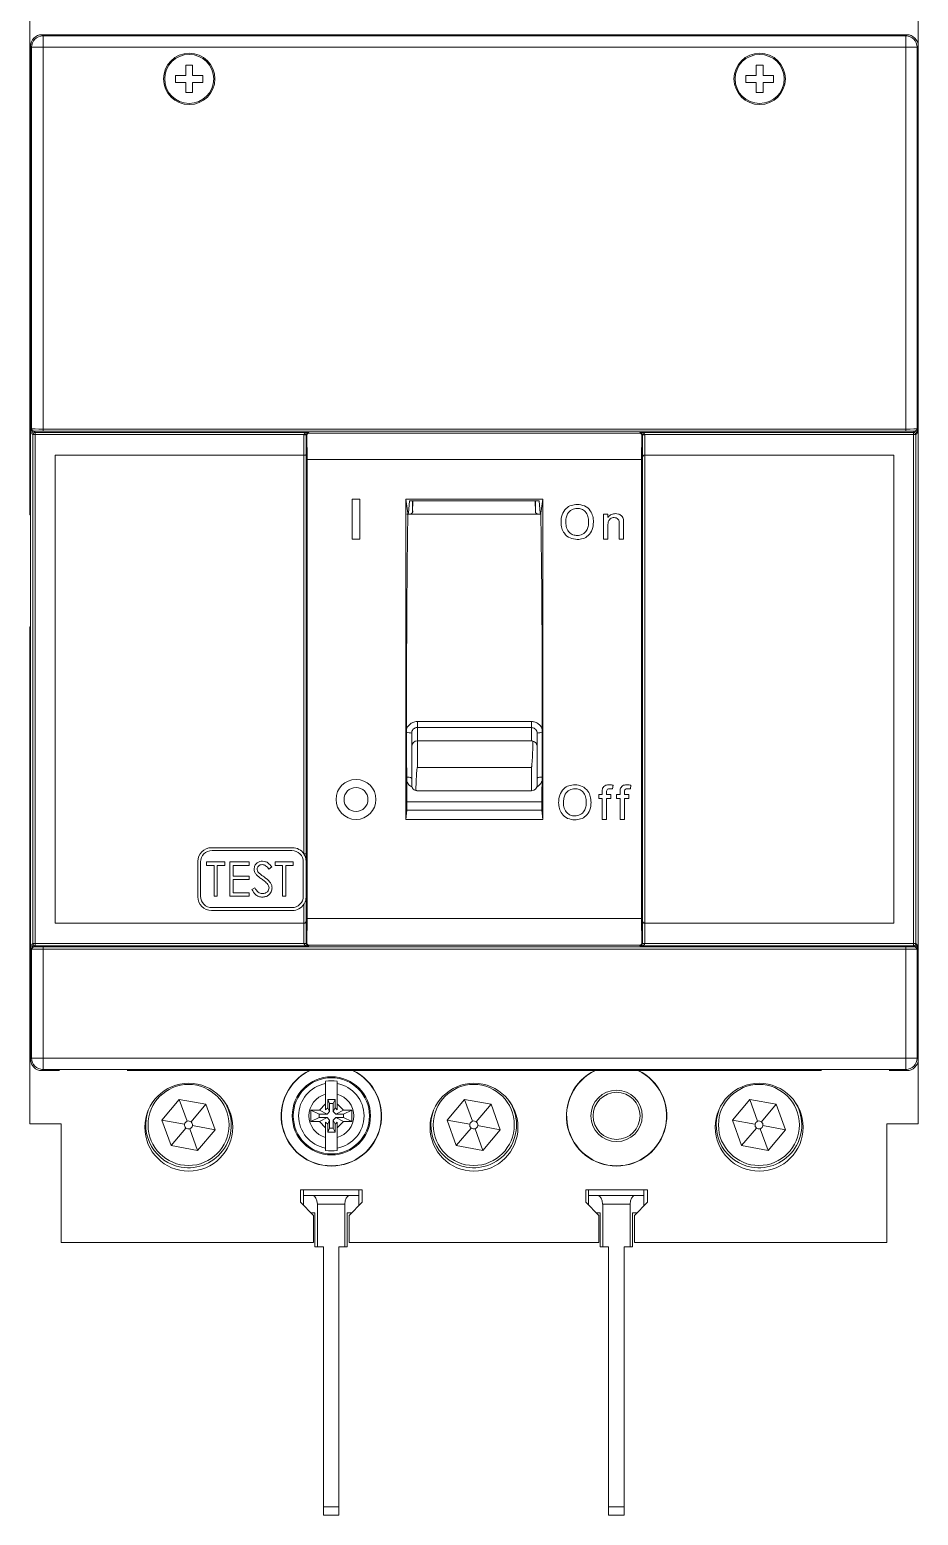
# Model space of a CAD drawing. Header units: millimetres. Extents: x 1004 to 59588, y 686 to 38112.
# Drawn here: x 44646.4 to 44724.3, y 37126.6 to 37256.7 of the extents above; entities that cross this region are included whole.
import ezdxf

# ---------------------------------------------------------------- set-up
doc = ezdxf.new("R2010")
doc.units = ezdxf.units.MM

msp = doc.modelspace()

# ---------------------------------------------------------------- linework, layer by layer
at = {"color": 7, "linetype": 'Continuous', "lineweight": 15}
for p, q in [((44646.42, 37262.24), (44646.42, 37215.45)), ((44724.3, 37215.45), (44724.3, 37262.24)), ((44647.49, 37256.26), (44647.59, 37256.16)), ((44723.3, 37256.26), (44647.49, 37256.26)), ((44647.59, 37255.16), (44647.59, 37256.16)), ((44647.59, 37256.16), (44723.21, 37256.16)), ((44723.21, 37256.16), (44723.3, 37256.26)), ((44723.21, 37255.16), (44723.21, 37256.16)), ((44646.49, 37166.51), (44646.49, 37255.26)), ((44646.59, 37255.16), (44646.49, 37255.26)), ((44646.59, 37221.75), (44646.59, 37255.16)), ((44647.59, 37255.16), (44646.59, 37255.16)), ((44647.59, 37255.16), (44647.59, 37221.72)), ((44723.21, 37255.16), (44647.59, 37255.16)), ((44723.21, 37221.72), (44723.21, 37255.16)), ((44723.21, 37255.16), (44724.21, 37255.16)), ((44724.3, 37255.26), (44724.21, 37255.16)), ((44724.21, 37255.16), (44724.21, 37221.75)), ((44724.3, 37166.51), (44724.3, 37255.26)), ((44660.7, 37253.59), (44660.1, 37253.59)), ((44660.1, 37253.59), (44660.1, 37252.69)), ((44660.7, 37252.69), (44660.7, 37253.59)), ((44710.7, 37253.59), (44710.1, 37253.59)), ((44710.1, 37253.59), (44710.1, 37252.69)), ((44710.7, 37252.69), (44710.7, 37253.59)), ((44660.1, 37252.69), (44659.2, 37252.69)), ((44659.2, 37252.69), (44659.2, 37252.09)), ((44661.6, 37252.69), (44660.7, 37252.69)), ((44661.6, 37252.09), (44661.6, 37252.69)), ((44710.1, 37252.69), (44709.2, 37252.69)), ((44709.2, 37252.69), (44709.2, 37252.09)), ((44711.6, 37252.69), (44710.7, 37252.69)), ((44711.6, 37252.09), (44711.6, 37252.69)), ((44659.2, 37252.09), (44660.1, 37252.09)), ((44660.1, 37252.09), (44660.1, 37251.19)), ((44660.1, 37251.19), (44660.7, 37251.19)), ((44660.7, 37251.19), (44660.7, 37252.09)), ((44660.7, 37252.09), (44661.6, 37252.09)), ((44709.2, 37252.09), (44710.1, 37252.09)), ((44710.1, 37252.09), (44710.1, 37251.19)), ((44710.1, 37251.19), (44710.7, 37251.19)), ((44710.7, 37251.19), (44710.7, 37252.09)), ((44710.7, 37252.09), (44711.6, 37252.09)), ((44646.7, 37221.23), (44646.61, 37221.32)), ((44646.7, 37176.64), (44646.7, 37221.23)), ((44646.9, 37221.23), (44646.7, 37221.23)), ((44646.81, 37221.52), (44646.9, 37221.43)), ((44646.9, 37221.43), (44670.85, 37221.43)), ((44646.9, 37221.23), (44646.9, 37221.43)), ((44646.9, 37221.23), (44646.9, 37176.64)), ((44670.46, 37221.23), (44646.9, 37221.23)), ((44647.59, 37221.72), (44647.59, 37221.52)), ((44647.59, 37221.72), (44723.21, 37221.72)), ((44723.21, 37221.52), (44647.59, 37221.52)), ((44670.46, 37221.23), (44670.66, 37221.23)), ((44670.46, 37221.22), (44670.66, 37221.22)), ((44670.46, 37219.44), (44670.46, 37221.22)), ((44670.66, 37221.22), (44670.66, 37219.45)), ((44670.71, 37221.17), (44670.66, 37221.22)), ((44670.74, 37219.04), (44670.71, 37221.17)), ((44670.85, 37221.43), (44670.91, 37221.37)), ((44670.91, 37221.37), (44699.88, 37221.37)), ((44699.88, 37221.37), (44699.94, 37221.43)), ((44699.94, 37221.43), (44723.89, 37221.43)), ((44700.08, 37221.17), (44700.05, 37219.04)), ((44700.13, 37221.22), (44700.08, 37221.17)), ((44700.13, 37221.23), (44700.33, 37221.23)), ((44700.13, 37219.25), (44700.13, 37221.22)), ((44700.13, 37221.22), (44700.33, 37221.22)), ((44723.89, 37221.23), (44700.33, 37221.23)), ((44700.33, 37221.22), (44700.33, 37219.44)), ((44723.21, 37221.72), (44723.21, 37221.52)), ((44723.89, 37221.43), (44723.98, 37221.52)), ((44723.89, 37221.43), (44723.89, 37221.23)), ((44723.89, 37176.64), (44723.89, 37221.23)), ((44724.09, 37221.23), (44723.89, 37221.23)), ((44724.18, 37221.32), (44724.09, 37221.23)), ((44724.09, 37221.23), (44724.09, 37176.64)), ((44648.65, 37219.44), (44648.64, 37219.44)), ((44670.46, 37219.44), (44648.64, 37219.44)), ((44648.64, 37219.44), (44648.64, 37178.43)), ((44670.45, 37219.44), (44648.65, 37219.44)), ((44648.65, 37219.44), (44648.65, 37178.44)), ((44670.45, 37184.49), (44670.45, 37219.44)), ((44670.65, 37219.44), (44670.66, 37219.45)), ((44670.65, 37219.44), (44670.65, 37184.49)), ((44700.05, 37219.04), (44670.74, 37219.04)), ((44670.74, 37219.04), (44670.74, 37178.84)), ((44700.05, 37178.84), (44700.05, 37219.04)), ((44700.14, 37219.24), (44700.13, 37219.25)), ((44700.14, 37178.63), (44700.14, 37219.24)), ((44700.34, 37219.44), (44700.35, 37219.44)), ((44722.15, 37219.44), (44700.34, 37219.44)), ((44700.34, 37219.44), (44700.34, 37178.44)), ((44722.15, 37219.44), (44700.35, 37219.44)), ((44722.15, 37178.43), (44722.15, 37219.44)), ((44722.15, 37219.44), (44722.15, 37219.44)), ((44722.15, 37178.44), (44722.15, 37219.44)), ((44646.43, 37215.45), (44646.42, 37215.45)), ((44646.49, 37215.45), (44646.42, 37215.45)), ((44646.49, 37215.45), (44646.43, 37215.45)), ((44646.43, 37215.45), (44646.43, 37214.2)), ((44674.67, 37215.58), (44674.67, 37212.08)), ((44675.37, 37215.58), (44674.67, 37215.58)), ((44675.37, 37212.08), (44675.37, 37215.58)), ((44679.4, 37215.58), (44691.4, 37215.58)), ((44679.4, 37215.58), (44679.4, 37187.52)), ((44679.56, 37214.34), (44679.4, 37215.58)), ((44679.72, 37215.44), (44679.62, 37214.34)), ((44679.72, 37215.44), (44691.07, 37215.44)), ((44680.01, 37215.44), (44679.98, 37214.43)), ((44690.72, 37215.44), (44690.74, 37214.43)), ((44691.17, 37214.34), (44691.07, 37215.44)), ((44691.23, 37214.34), (44691.4, 37215.58)), ((44691.4, 37215.58), (44691.4, 37187.52)), ((44646.43, 37214.2), (44646.49, 37214.23)), ((44679.62, 37214.34), (44679.56, 37214.34)), ((44691.23, 37214.25), (44679.56, 37214.25)), ((44691.17, 37214.34), (44691.23, 37214.34)), ((44696.71, 37212.08), (44696.71, 37214.27)), ((44696.71, 37214.27), (44697.09, 37214.27)), ((44697.09, 37214.27), (44697.09, 37213.97)), ((44697.09, 37213.25), (44697.09, 37212.08)), ((44698.09, 37212.08), (44698.09, 37213.39)), ((44698.48, 37213.42), (44698.48, 37212.08)), ((44674.67, 37212.08), (44675.37, 37212.08)), ((44697.09, 37212.08), (44696.71, 37212.08)), ((44698.48, 37212.08), (44698.09, 37212.08)), ((44646.49, 37204.37), (44646.43, 37204.4)), ((44646.43, 37204.4), (44646.43, 37203.15)), ((44646.43, 37203.15), (44646.42, 37203.14)), ((44646.42, 37203.14), (44646.42, 37160.86)), ((44646.42, 37203.14), (44646.49, 37203.14)), ((44646.43, 37203.15), (44646.49, 37203.15)), ((44679.9, 37193.91), (44679.9, 37195.07)), ((44680.4, 37196.1), (44690.4, 37196.1)), ((44680.4, 37196.1), (44680.4, 37195.57)), ((44690.4, 37195.57), (44680.4, 37195.57)), ((44680.4, 37195.57), (44680.4, 37194.41)), ((44690.4, 37195.57), (44690.4, 37196.1)), ((44690.4, 37194.41), (44690.4, 37195.57)), ((44690.9, 37195.07), (44690.9, 37193.89)), ((44679.9, 37190.53), (44679.9, 37193.91)), ((44680.4, 37194.41), (44680.4, 37192.07)), ((44680.4, 37194.41), (44690.4, 37194.41)), ((44690.9, 37193.89), (44690.9, 37190.53)), ((44680.4, 37192.07), (44690.4, 37192.07)), ((44724.3, 37160.86), (44724.3, 37191.14)), ((44680.36, 37190.04), (44680.26, 37190.04)), ((44680.36, 37190.03), (44690.4, 37190.03)), ((44696.59, 37189.71), (44696.59, 37189.93)), ((44696.98, 37189.9), (44696.98, 37189.71)), ((44697.55, 37190.52), (44697.5, 37190.19)), ((44698.16, 37189.71), (44698.16, 37189.93)), ((44698.55, 37189.9), (44698.55, 37189.71)), ((44699.12, 37190.52), (44699.07, 37190.19)), ((44679.47, 37189.05), (44691.32, 37189.05)), ((44696.29, 37189.71), (44696.59, 37189.71)), ((44696.29, 37189.36), (44696.29, 37189.71)), ((44696.59, 37189.36), (44696.29, 37189.36)), ((44696.59, 37187.52), (44696.59, 37189.36)), ((44696.98, 37189.71), (44697.36, 37189.71)), ((44697.36, 37189.36), (44696.98, 37189.36)), ((44696.98, 37189.36), (44696.98, 37187.52)), ((44697.36, 37189.71), (44697.36, 37189.36)), ((44697.86, 37189.36), (44697.86, 37189.71)), ((44697.86, 37189.71), (44698.16, 37189.71)), ((44698.16, 37189.36), (44697.86, 37189.36)), ((44698.16, 37187.52), (44698.16, 37189.36)), ((44698.55, 37189.71), (44698.93, 37189.71)), ((44698.55, 37189.36), (44698.55, 37187.52)), ((44698.93, 37189.36), (44698.55, 37189.36)), ((44698.93, 37189.71), (44698.93, 37189.36)), ((44679.4, 37187.52), (44679.48, 37188.34)), ((44679.4, 37187.52), (44691.4, 37187.52)), ((44679.48, 37188.34), (44691.32, 37188.34)), ((44691.4, 37187.52), (44691.32, 37188.34)), ((44696.98, 37187.52), (44696.59, 37187.52)), ((44698.55, 37187.52), (44698.16, 37187.52)), ((44669.45, 37185.04), (44662.35, 37185.04)), ((44669.4, 37184.79), (44662.4, 37184.79)), ((44661.15, 37183.84), (44661.15, 37180.74)), ((44661.4, 37180.79), (44661.4, 37183.79)), ((44661.93, 37183.79), (44663.51, 37183.79)), ((44661.93, 37183.48), (44661.93, 37183.79)), ((44662.59, 37183.48), (44661.93, 37183.48)), ((44662.59, 37180.79), (44662.59, 37183.48)), ((44662.86, 37183.48), (44662.86, 37180.79)), ((44663.51, 37183.48), (44662.86, 37183.48)), ((44663.51, 37183.79), (44663.51, 37183.48)), ((44663.97, 37183.79), (44665.67, 37183.79)), ((44663.97, 37180.79), (44663.97, 37183.79)), ((44664.24, 37183.48), (44664.24, 37182.56)), ((44665.67, 37183.48), (44664.24, 37183.48)), ((44665.67, 37183.79), (44665.67, 37183.48)), ((44667.63, 37183.36), (44667.38, 37183.17)), ((44667.93, 37183.79), (44669.51, 37183.79)), ((44667.93, 37183.48), (44667.93, 37183.79)), ((44668.59, 37183.48), (44667.93, 37183.48)), ((44668.59, 37180.79), (44668.59, 37183.48)), ((44668.86, 37183.48), (44668.86, 37180.79)), ((44669.51, 37183.48), (44668.86, 37183.48)), ((44669.51, 37183.79), (44669.51, 37183.48)), ((44670.4, 37180.79), (44670.4, 37183.79)), ((44670.65, 37184.49), (44670.45, 37184.49)), ((44670.64, 37180.74), (44670.64, 37183.84)), ((44670.65, 37184.49), (44670.65, 37178.63)), ((44664.24, 37182.56), (44665.67, 37182.56)), ((44664.24, 37182.25), (44664.24, 37181.09)), ((44665.67, 37182.25), (44664.24, 37182.25)), ((44665.67, 37182.56), (44665.67, 37182.25)), ((44662.86, 37180.79), (44662.59, 37180.79)), ((44665.67, 37180.79), (44663.97, 37180.79)), ((44664.24, 37181.09), (44665.67, 37181.09)), ((44665.67, 37181.09), (44665.67, 37180.79)), ((44665.9, 37181.37), (44666.15, 37181.52)), ((44668.86, 37180.79), (44668.59, 37180.79)), ((44662.35, 37179.54), (44669.45, 37179.54)), ((44662.4, 37179.79), (44669.4, 37179.79)), ((44670.45, 37178.44), (44670.45, 37180.08)), ((44648.65, 37178.44), (44648.64, 37178.43)), ((44648.64, 37178.43), (44670.45, 37178.43)), ((44648.65, 37178.44), (44670.45, 37178.44)), ((44670.45, 37178.43), (44670.45, 37178.44)), ((44670.46, 37176.65), (44670.46, 37178.43)), ((44670.65, 37178.63), (44670.66, 37178.62)), ((44670.66, 37178.62), (44670.66, 37176.65)), ((44670.71, 37176.7), (44670.74, 37178.84)), ((44670.74, 37178.84), (44700.05, 37178.84)), ((44700.05, 37178.84), (44700.08, 37176.7)), ((44700.13, 37178.62), (44700.14, 37178.63)), ((44700.13, 37176.65), (44700.13, 37178.62)), ((44700.33, 37178.43), (44700.33, 37176.65)), ((44700.35, 37178.44), (44700.34, 37178.43)), ((44700.34, 37178.43), (44722.15, 37178.43)), ((44700.35, 37178.44), (44722.15, 37178.44)), ((44722.15, 37178.44), (44722.15, 37178.43)), ((44646.59, 37166.61), (44646.59, 37176.13)), ((44646.61, 37176.55), (44646.7, 37176.64)), ((44646.9, 37176.64), (44646.7, 37176.64)), ((44646.9, 37176.44), (44646.81, 37176.35)), ((44646.9, 37176.64), (44670.46, 37176.64)), ((44646.9, 37176.44), (44646.9, 37176.64)), ((44670.85, 37176.44), (44646.9, 37176.44)), ((44647.59, 37176.36), (44723.21, 37176.36)), ((44647.59, 37176.36), (44647.59, 37176.16)), ((44723.21, 37176.16), (44647.59, 37176.16)), ((44647.59, 37176.16), (44647.59, 37166.61)), ((44670.66, 37176.65), (44670.46, 37176.65)), ((44670.66, 37176.64), (44670.46, 37176.64)), ((44670.66, 37176.65), (44670.71, 37176.7)), ((44670.91, 37176.5), (44670.85, 37176.44)), ((44699.88, 37176.5), (44670.91, 37176.5)), ((44699.94, 37176.44), (44699.88, 37176.5)), ((44723.89, 37176.44), (44699.94, 37176.44)), ((44700.08, 37176.7), (44700.13, 37176.65)), ((44700.13, 37176.65), (44700.33, 37176.65)), ((44700.13, 37176.64), (44700.33, 37176.64)), ((44700.33, 37176.64), (44723.89, 37176.64)), ((44723.21, 37176.36), (44723.21, 37176.16)), ((44723.21, 37166.61), (44723.21, 37176.16)), ((44723.89, 37176.64), (44723.89, 37176.44)), ((44724.09, 37176.64), (44723.89, 37176.64)), ((44723.98, 37176.35), (44723.89, 37176.44)), ((44724.09, 37176.64), (44724.18, 37176.55)), ((44724.21, 37176.13), (44724.21, 37166.61)), ((44646.49, 37166.51), (44646.59, 37166.61)), ((44647.59, 37166.61), (44646.59, 37166.61)), ((44647.59, 37166.61), (44647.59, 37165.61)), ((44647.59, 37166.61), (44723.21, 37166.61)), ((44723.21, 37166.61), (44723.21, 37165.61)), ((44723.21, 37166.61), (44724.21, 37166.61)), ((44724.21, 37166.61), (44724.3, 37166.51)), ((44647.59, 37165.61), (44647.49, 37165.51)), ((44649.03, 37165.51), (44647.49, 37165.51)), ((44723.21, 37165.61), (44647.59, 37165.61)), ((44715.83, 37165.51), (44654.96, 37165.51)), ((44723.3, 37165.51), (44721.76, 37165.51)), ((44723.3, 37165.51), (44723.21, 37165.61)), ((44659.53, 37162.97), (44658.01, 37161.16)), ((44661.86, 37162.56), (44659.53, 37162.97)), ((44659.53, 37162.97), (44660.22, 37161.08)), ((44661.86, 37162.56), (44660.56, 37161.02)), ((44662.67, 37160.33), (44661.86, 37162.56)), ((44672.36, 37162.6), (44671.81, 37162.05)), ((44672.36, 37163.45), (44672.36, 37162.6)), ((44672.36, 37162.09), (44672.36, 37162.6)), ((44672.54, 37162.98), (44673.19, 37162.98)), ((44672.54, 37162.26), (44672.54, 37162.98)), ((44672.71, 37162.62), (44672.54, 37162.98)), ((44672.71, 37162.62), (44672.71, 37161.93)), ((44673.01, 37162.62), (44672.71, 37162.62)), ((44673.01, 37162.62), (44673.19, 37162.98)), ((44673.01, 37161.93), (44673.01, 37162.62)), ((44673.19, 37162.98), (44673.19, 37162.26)), ((44673.36, 37162.6), (44673.36, 37163.45)), ((44673.92, 37162.05), (44673.36, 37162.6)), ((44673.36, 37162.6), (44673.36, 37162.09)), ((44684.53, 37162.97), (44683.01, 37161.16)), ((44686.86, 37162.56), (44684.53, 37162.97)), ((44684.53, 37162.97), (44685.22, 37161.08)), ((44686.86, 37162.56), (44685.56, 37161.02)), ((44687.67, 37160.33), (44686.86, 37162.56)), ((44709.53, 37162.97), (44708.01, 37161.16)), ((44711.86, 37162.56), (44709.53, 37162.97)), ((44709.53, 37162.97), (44710.22, 37161.08)), ((44711.86, 37162.56), (44710.56, 37161.02)), ((44712.67, 37160.33), (44711.86, 37162.56)), ((44658.01, 37161.16), (44658.81, 37158.94)), ((44659.99, 37160.81), (44658.01, 37161.16)), ((44671.79, 37161.69), (44671.06, 37162.05)), ((44671.06, 37162.05), (44671.06, 37161.05)), ((44671.81, 37162.05), (44671.06, 37162.05)), ((44671.79, 37161.4), (44671.06, 37161.05)), ((44671.79, 37161.69), (44671.79, 37161.4)), ((44672.48, 37161.69), (44671.79, 37161.69)), ((44671.79, 37161.4), (44672.48, 37161.4)), ((44672.48, 37161.69), (44671.81, 37162.05)), ((44672.48, 37161.4), (44671.81, 37161.05)), ((44672.36, 37162.09), (44672.54, 37162.26)), ((44672.48, 37161.69), (44672.71, 37161.93)), ((44672.71, 37161.17), (44672.48, 37161.4)), ((44672.71, 37161.93), (44672.54, 37162.26)), ((44672.71, 37161.17), (44672.54, 37160.83)), ((44672.71, 37161.17), (44672.71, 37160.48)), ((44673.01, 37161.93), (44673.19, 37162.26)), ((44673.01, 37161.93), (44673.24, 37161.69)), ((44673.24, 37161.4), (44673.01, 37161.17)), ((44673.01, 37161.17), (44673.19, 37160.83)), ((44673.01, 37160.48), (44673.01, 37161.17)), ((44673.19, 37162.26), (44673.36, 37162.09)), ((44673.24, 37161.69), (44673.92, 37162.05)), ((44673.93, 37161.69), (44673.24, 37161.69)), ((44673.24, 37161.4), (44673.92, 37161.05)), ((44673.24, 37161.4), (44673.93, 37161.4)), ((44674.66, 37162.05), (44673.92, 37162.05)), ((44673.93, 37161.69), (44674.66, 37162.05)), ((44673.93, 37161.4), (44673.93, 37161.69)), ((44673.93, 37161.4), (44674.66, 37161.05)), ((44674.66, 37161.05), (44674.66, 37162.05)), ((44683.01, 37161.16), (44683.81, 37158.94)), ((44684.99, 37160.81), (44683.01, 37161.16)), ((44708.01, 37161.16), (44708.81, 37158.94)), ((44709.99, 37160.81), (44708.01, 37161.16)), ((44646.42, 37160.86), (44649.17, 37160.86)), ((44649.17, 37160.86), (44649.17, 37150.46)), ((44658.81, 37158.94), (44660.11, 37160.48)), ((44661.14, 37158.52), (44660.45, 37160.42)), ((44662.67, 37160.33), (44660.68, 37160.69)), ((44661.14, 37158.52), (44662.67, 37160.33)), ((44671.06, 37161.05), (44671.81, 37161.05)), ((44671.81, 37161.05), (44672.36, 37160.49)), ((44672.54, 37160.83), (44672.36, 37161.01)), ((44672.36, 37160.49), (44672.36, 37161.01)), ((44672.36, 37160.49), (44672.36, 37159.65)), ((44672.54, 37160.11), (44672.54, 37160.83)), ((44672.71, 37160.48), (44672.54, 37160.11)), ((44673.19, 37160.11), (44672.54, 37160.11)), ((44672.71, 37160.48), (44673.01, 37160.48)), ((44673.01, 37160.48), (44673.19, 37160.11)), ((44673.36, 37161.01), (44673.19, 37160.83)), ((44673.19, 37160.83), (44673.19, 37160.11)), ((44673.36, 37160.49), (44673.92, 37161.05)), ((44673.36, 37161.01), (44673.36, 37160.49)), ((44673.36, 37159.65), (44673.36, 37160.49)), ((44673.92, 37161.05), (44674.66, 37161.05)), ((44683.81, 37158.94), (44685.11, 37160.48)), ((44686.14, 37158.52), (44685.45, 37160.42)), ((44687.67, 37160.33), (44685.68, 37160.69)), ((44686.14, 37158.52), (44687.67, 37160.33)), ((44708.81, 37158.94), (44710.11, 37160.48)), ((44711.14, 37158.52), (44710.45, 37160.42)), ((44712.67, 37160.33), (44710.68, 37160.69)), ((44711.14, 37158.52), (44712.67, 37160.33)), ((44721.55, 37160.86), (44724.3, 37160.86)), ((44721.55, 37150.46), (44721.55, 37160.86)), ((44658.81, 37158.94), (44661.14, 37158.52)), ((44683.81, 37158.94), (44686.14, 37158.52)), ((44708.81, 37158.94), (44711.14, 37158.52)), ((44670.15, 37155.06), (44675.57, 37155.06)), ((44670.15, 37153.98), (44670.15, 37155.06)), ((44670.41, 37154.56), (44670.41, 37155.06)), ((44675.26, 37155.06), (44675.26, 37154.56)), ((44675.57, 37155.06), (44675.57, 37153.98)), ((44695.15, 37155.06), (44700.57, 37155.06)), ((44695.15, 37153.98), (44695.15, 37155.06)), ((44695.41, 37154.56), (44695.41, 37155.06)), ((44700.26, 37155.06), (44700.26, 37154.56)), ((44700.57, 37155.06), (44700.57, 37153.98)), ((44671.3, 37152.83), (44670.15, 37153.98)), ((44670.41, 37153.72), (44670.41, 37154.56)), ((44670.41, 37154.56), (44671.2, 37154.56)), ((44671.2, 37154.56), (44674.47, 37154.56)), ((44671.64, 37150.06), (44671.64, 37153.81)), ((44674.04, 37153.81), (44671.64, 37153.81)), ((44674.04, 37150.06), (44674.04, 37153.81)), ((44675.57, 37153.98), (44674.42, 37152.83)), ((44674.47, 37154.56), (44675.26, 37154.56)), ((44675.26, 37153.67), (44675.26, 37154.56)), ((44696.3, 37152.83), (44695.15, 37153.98)), ((44695.41, 37153.72), (44695.41, 37154.56)), ((44695.41, 37154.56), (44696.2, 37154.56)), ((44696.2, 37154.56), (44699.47, 37154.56)), ((44696.64, 37150.06), (44696.64, 37153.81)), ((44699.04, 37153.81), (44696.64, 37153.81)), ((44699.04, 37150.06), (44699.04, 37153.81)), ((44700.57, 37153.98), (44699.42, 37152.83)), ((44699.47, 37154.56), (44700.26, 37154.56)), ((44700.26, 37153.67), (44700.26, 37154.56)), ((44671.08, 37153.06), (44671.41, 37153.06)), ((44671.3, 37150.46), (44671.3, 37152.83)), ((44671.41, 37153.06), (44671.41, 37150.06)), ((44674.26, 37153.06), (44674.65, 37153.06)), ((44674.26, 37150.06), (44674.26, 37153.06)), ((44674.42, 37152.83), (44674.42, 37150.46)), ((44696.08, 37153.06), (44696.41, 37153.06)), ((44696.3, 37150.46), (44696.3, 37152.83)), ((44696.41, 37153.06), (44696.41, 37150.06)), ((44699.26, 37153.06), (44699.65, 37153.06)), ((44699.26, 37150.06), (44699.26, 37153.06)), ((44699.42, 37152.83), (44699.42, 37150.46)), ((44649.17, 37150.46), (44671.3, 37150.46)), ((44671.41, 37150.06), (44671.64, 37150.06)), ((44672.16, 37150.06), (44671.64, 37150.06)), ((44672.16, 37127.31), (44672.16, 37150.06)), ((44674.04, 37150.06), (44673.51, 37150.06)), ((44673.51, 37150.06), (44673.51, 37127.31)), ((44674.04, 37150.06), (44674.26, 37150.06)), ((44674.42, 37150.46), (44696.3, 37150.46)), ((44696.41, 37150.06), (44696.64, 37150.06)), ((44697.16, 37150.06), (44696.64, 37150.06)), ((44697.16, 37127.31), (44697.16, 37150.06)), ((44699.04, 37150.06), (44698.51, 37150.06)), ((44698.51, 37150.06), (44698.51, 37127.31)), ((44699.04, 37150.06), (44699.26, 37150.06)), ((44699.42, 37150.46), (44721.55, 37150.46)), ((44672.16, 37127.31), (44673.51, 37127.31)), ((44672.16, 37126.56), (44672.16, 37127.31)), ((44673.51, 37127.31), (44673.51, 37126.56)), ((44697.16, 37127.31), (44698.51, 37127.31)), ((44697.16, 37126.56), (44697.16, 37127.31)), ((44698.51, 37127.31), (44698.51, 37126.56)), ((44673.51, 37126.56), (44672.16, 37126.56)), ((44698.51, 37126.56), (44697.16, 37126.56))]:
    msp.add_line(p, q, dxfattribs=at)
at = {"color": 8, "linetype": 'Continuous', "lineweight": 15}
msp.add_line((44690.4, 37190.03), (44690.4, 37192.07), dxfattribs=at)
at = {"color": 7, "linetype": 'Continuous', "lineweight": 15}
for centre, radius in [((44660.4, 37252.39), 2.25), ((44660.4, 37252.39), 2.15), ((44710.4, 37252.39), 2.25), ((44710.4, 37252.39), 2.15), ((44675.02, 37189.27), 1.75), ((44675.02, 37189.27), 1.05), ((44660.36, 37160.55), 3.85), ((44660.34, 37160.75), 3.55), ((44672.86, 37161.55), 3.43), ((44672.86, 37161.55), 3.34), ((44685.36, 37160.55), 3.85), ((44685.34, 37160.75), 3.55), ((44697.86, 37161.55), 2.25), ((44710.36, 37160.55), 3.85), ((44710.34, 37160.75), 3.55), ((44697.86, 37161.55), 2.06)]:
    msp.add_circle(centre, radius, dxfattribs=at)
for centre, radius, start, end in [((44647.59, 37255.16), 1, 90.046, 179.954), ((44723.21, 37255.16), 1, 0.046, 89.954), ((44646.81, 37221.32), 0.2, 90.046, 179.954), ((44646.9, 37221.23), 0.2, 90.046, 179.954), ((44723.89, 37221.23), 0.2, 0.046, 89.954), ((44723.98, 37221.32), 0.2, 0.046, 89.954), ((44680.4, 37193.91), 0.499, 89.9317, 179.9315), ((44690.4, 37190.53), 0.5, 270, 0), ((44662.35, 37183.84), 1.2, 90, 180), ((44662.4, 37183.79), 1, 90, 180), ((44669.4, 37183.79), 1, 0, 90), ((44669.45, 37183.84), 1.2, 33.1082, 90), ((44662.35, 37180.74), 1.2, 180, 270), ((44662.4, 37180.79), 1, 180, 270), ((44669.4, 37180.79), 1, 270, 0), ((44669.45, 37180.74), 1.2, 270, 326.8918), ((44646.81, 37176.55), 0.2, 180.046, 269.954), ((44646.9, 37176.64), 0.2, 180.046, 269.954), ((44723.89, 37176.64), 0.2, 270.046, 359.954), ((44723.98, 37176.55), 0.2, 270.046, 359.954), ((44647.59, 37166.61), 1, 180.046, 269.954), ((44723.21, 37166.61), 1, 270.046, 359.954), ((44672.86, 37161.55), 4.4, 115.6694, 270), ((44672.86, 37161.55), 4.38, 115.1614, 270), ((44672.86, 37161.55), 4.4, 270, 64.3306), ((44672.86, 37161.55), 4.38, 270, 64.8386), ((44697.86, 37161.55), 4.4, 115.6694, 64.3306), ((44697.86, 37161.55), 4.38, 115.1614, 64.8386), ((44672.86, 37161.55), 2.87, 100.0319, 259.9681), ((44672.86, 37161.55), 3.07, 80.6186, 99.3814), ((44672.86, 37161.55), 2.87, 280.0319, 79.9681), ((44660.34, 37160.75), 3.75, 259.8886, 34.5857), ((44672.86, 37161.55), 1.96, 104.7488, 255.2512), ((44672.86, 37161.55), 1.96, 284.7488, 75.2512), ((44685.34, 37160.75), 3.75, 259.8886, 34.5857), ((44710.34, 37160.75), 3.75, 259.8886, 34.5857), ((44660.34, 37160.75), 3.75, 160.3424, 259.8886), ((44685.34, 37160.75), 3.75, 160.3424, 259.8886), ((44710.34, 37160.75), 3.75, 160.3424, 259.8886), ((44660.34, 37160.75), 0.35, 109.8886, 169.8886), ((44660.34, 37160.75), 0.35, 169.8886, 229.8886), ((44660.34, 37160.75), 0.35, 229.8886, 289.8886), ((44660.34, 37160.75), 0.35, 49.8886, 109.8886), ((44660.34, 37160.75), 0.35, 289.8886, 349.8886), ((44660.34, 37160.75), 0.35, 349.8886, 49.8886), ((44685.34, 37160.75), 0.35, 109.8886, 169.8886), ((44685.34, 37160.75), 0.35, 169.8886, 229.8886), ((44685.34, 37160.75), 0.35, 229.8886, 289.8886), ((44685.34, 37160.75), 0.35, 49.8886, 109.8886), ((44685.34, 37160.75), 0.35, 289.8886, 349.8886), ((44685.34, 37160.75), 0.35, 349.8886, 49.8886), ((44710.34, 37160.75), 0.35, 109.8886, 169.8886), ((44710.34, 37160.75), 0.35, 169.8886, 229.8886), ((44710.34, 37160.75), 0.35, 229.8886, 289.8886), ((44710.34, 37160.75), 0.35, 49.8886, 109.8886), ((44710.34, 37160.75), 0.35, 289.8886, 349.8886), ((44710.34, 37160.75), 0.35, 349.8886, 49.8886), ((44672.86, 37161.55), 3.07, 260.6186, 279.3814)]:
    msp.add_arc(centre, radius, start, end, dxfattribs=at)
at = {"color": 8, "linetype": 'Continuous', "lineweight": 15}
for centre, radius, start, end in [((44679.54, 37193.7), 1.42, 75.515, 93.8255), ((44691.25, 37193.7), 1.42, 86.1745, 104.485), ((44679.54, 37190.59), 0.643, 56.5579, 97.3683), ((44691.25, 37190.59), 0.643, 82.6317, 123.4421)]:
    msp.add_arc(centre, radius, start, end, dxfattribs=at)
at = {"color": 7, "linetype": 'Continuous', "lineweight": 15}
for centre, major_axis, ratio, start_param, end_param in [((44647.49, 37255.26), (0.708, -0.708), 0.999315, 2.356537, 3.926648), ((44723.3, 37255.26), (-0.708, -0.708), 0.999315, 2.356537, 3.926648), ((44647.59, 37221.75), (1, 0), 0.031423, 3.167773, 4.712389), ((44647.59, 37221.55), (1.2, 0), 0.026186, 4.008535, 4.712389), ((44670.85, 37221.23), (0.39, 0.007), 0.512958, 1.561443, 3.106059), ((44670.86, 37221.22), (0.283, -0.283), 0.999315, 3.901153, 3.926648), ((44670.85, 37221.23), (0.076, 0.188), 0.928188, 0.409293, 1.95391), ((44670.86, 37221.22), (0.142, -0.142), 0.997948, 3.901153, 3.926648), ((44670.91, 37221.17), (-0.081, 0.187), 0.979523, 5.882604, 7.452716), ((44699.88, 37221.17), (0.081, 0.187), 0.979523, 5.113655, 6.683766), ((44699.94, 37221.23), (-0.076, 0.188), 0.928188, 4.329276, 5.873892), ((44699.94, 37221.23), (0.39, -0.007), 0.512958, 0.035533, 1.58015), ((44699.93, 37221.22), (0.142, 0.142), 0.997948, 5.49813, 5.523624), ((44699.93, 37221.22), (0.283, 0.283), 0.999315, 5.49813, 5.523624), ((44723.21, 37221.75), (1, 0), 0.031423, 4.712389, 6.257005), ((44723.21, 37221.55), (1.2, 0), 0.026186, 4.712389, 5.416243), ((44670.45, 37219.44), (0.2, 0), 0.026186, 4.712389, 6.257005), ((44670.46, 37219.45), (0.2, 0), 0.026186, 4.712389, 6.257005), ((44700.33, 37219.25), (0.186, 0.077), 0.963653, 1.191016, 2.735632), ((44700.34, 37219.24), (0.186, 0.077), 0.963653, 1.191016, 2.735632), ((44700.34, 37219.24), (0.142, -0.142), 0.999315, 2.356537, 2.382032), ((44700.35, 37219.24), (0.142, -0.142), 0.999315, 2.356537, 2.382032), ((44680.36, 37197.24), (0, 34.8), 0.026186, 1.057124, 1.829417), ((44690.43, 37197.24), (0, 34.8), 0.026186, 4.453769, 5.226062), ((44670.45, 37178.63), (0.186, 0.077), 0.963653, 4.332609, 5.877225), ((44670.45, 37178.64), (-0.142, 0.142), 0.999315, 2.356537, 2.382032), ((44670.45, 37178.63), (-0.142, 0.142), 0.999315, 2.356537, 2.382032), ((44670.46, 37178.62), (0.186, 0.077), 0.963653, 4.332609, 5.877225), ((44700.33, 37178.62), (0.186, -0.077), 0.963653, 3.547553, 5.092169), ((44700.34, 37178.63), (0.186, -0.077), 0.963653, 3.547553, 5.092169), ((44700.34, 37178.63), (0.142, 0.142), 0.999315, 3.901153, 3.926648), ((44700.35, 37178.64), (0.142, 0.142), 0.999315, 3.901153, 3.926648), ((44647.59, 37176.13), (1, 0), 0.031423, 1.570796, 3.115413), ((44647.59, 37176.33), (1.2, 0), 0.026186, 1.570796, 2.274651), ((44670.86, 37176.65), (-0.283, -0.283), 0.999315, 5.49813, 5.523624), ((44670.85, 37176.64), (0.39, -0.007), 0.512958, 3.177126, 4.721742), ((44670.86, 37176.65), (0.142, 0.142), 0.997948, 2.356537, 2.382032), ((44670.85, 37176.64), (-0.076, 0.188), 0.928188, 1.187683, 2.732299), ((44670.91, 37176.7), (0.081, 0.187), 0.979523, 1.972062, 3.542174), ((44699.88, 37176.7), (-0.081, 0.187), 0.979523, 2.741012, 4.311123), ((44699.94, 37176.64), (0.076, 0.188), 0.928188, 3.550886, 5.095502), ((44699.94, 37176.64), (0.39, 0.007), 0.512958, 4.703036, 6.247652), ((44699.93, 37176.65), (0.142, -0.142), 0.997948, 0.759561, 0.785056), ((44699.93, 37176.65), (-0.283, 0.283), 0.999315, 3.901153, 3.926648), ((44723.21, 37176.33), (1.2, 0), 0.026186, 0.866942, 1.570796), ((44723.21, 37176.13), (1, 0), 0.031423, 0.02618, 1.570796), ((44647.49, 37166.51), (-0.708, -0.708), 0.999315, 5.49813, 7.068241), ((44723.3, 37166.51), (0.708, -0.708), 0.999315, 5.49813, 7.068241), ((44671.2, 37153.81), (0, 0.75), 0.57735, 4.712389, 6.283185), ((44674.47, 37153.81), (0, 0.75), 0.57735, 0, 1.570796), ((44696.2, 37153.81), (0, 0.75), 0.57735, 4.712389, 6.283185), ((44699.47, 37153.81), (0, 0.75), 0.57735, 0, 1.570796)]:
    msp.add_ellipse(centre, major_axis=major_axis, ratio=ratio, start_param=start_param, end_param=end_param, dxfattribs=at)
at = {"color": 8, "linetype": 'Continuous', "lineweight": 15}
for centre, start_param, end_param in [((44679.72, 37197.85), 5.209218, 5.242472), ((44691.01, 37197.85), 1.040713, 1.073968)]:
    msp.add_ellipse(centre, major_axis=(0, 34.8), ratio=0.008727, start_param=start_param, end_param=end_param, dxfattribs=at)
at = {"color": 7, "linetype": 'Continuous', "lineweight": 15}
for points, knots in [([(44646.61, 37221.32), (44646.61, 37221.34), (44646.6, 37221.38), (44646.59, 37221.59), (44646.59, 37221.73), (44646.59, 37221.75), (44646.59, 37221.75)], [0, 0, 0, 0, 0.283359, 0.902447, 0.994297, 1, 1, 1, 1]), ([(44646.81, 37221.52), (44646.78, 37221.53), (44646.68, 37221.56), (44646.6, 37221.66), (44646.59, 37221.73), (44646.59, 37221.74), (44646.59, 37221.75), (44646.59, 37221.75)], [0, 0, 0, 0, 0.247026, 0.891275, 0.975844, 0.99322, 1, 1, 1, 1]), ([(44724.21, 37221.75), (44724.21, 37221.75), (44724.21, 37221.74), (44724.21, 37221.73), (44724.19, 37221.66), (44724.11, 37221.56), (44724.01, 37221.53), (44723.98, 37221.52)], [0, 0, 0, 0, 0.00678, 0.024156, 0.108725, 0.752974, 1, 1, 1, 1]), ([(44724.21, 37221.75), (44724.21, 37221.75), (44724.21, 37221.73), (44724.2, 37221.59), (44724.19, 37221.38), (44724.19, 37221.34), (44724.18, 37221.32)], [0, 0, 0, 0, 0.005703, 0.097553, 0.716641, 1, 1, 1, 1]), ([(44692.99, 37213.54), (44693, 37213.76), (44693.03, 37214.21), (44693.38, 37214.76), (44693.88, 37215.07), (44694.23, 37215.1), (44694.41, 37215.12)], [0, 0, 0, 0, 0.28058, 0.559608, 0.779578, 1, 1, 1, 1]), ([(44694.41, 37214.77), (44694.24, 37214.75), (44693.91, 37214.7), (44693.55, 37214.35), (44693.42, 37213.93), (44693.41, 37213.67), (44693.41, 37213.53)], [0, 0, 0, 0, 0.279203, 0.557791, 0.778553, 1, 1, 1, 1]), ([(44694.41, 37215.12), (44694.63, 37215.09), (44695.07, 37215.04), (44695.56, 37214.62), (44695.8, 37214.09), (44695.82, 37213.75), (44695.83, 37213.57)], [0, 0, 0, 0, 0.2795739, 0.5585725, 0.7790868, 1, 1, 1, 1]), ([(44695.41, 37213.58), (44695.4, 37213.74), (44695.38, 37214.07), (44695.15, 37214.48), (44694.8, 37214.73), (44694.54, 37214.76), (44694.41, 37214.77)], [0, 0, 0, 0, 0.280796, 0.560074, 0.779977, 1, 1, 1, 1]), ([(44679.98, 37214.43), (44679.98, 37214.41), (44679.97, 37214.37), (44679.88, 37214.31), (44679.75, 37214.27), (44679.61, 37214.25), (44679.52, 37214.25), (44679.48, 37214.25)], [0, 0, 0, 0, 0.2175204, 0.4350599, 0.6520215, 0.8676665, 1, 1, 1, 1]), ([(44691.24, 37214.25), (44691.19, 37214.25), (44691.07, 37214.25), (44690.92, 37214.29), (44690.81, 37214.33), (44690.75, 37214.39), (44690.74, 37214.42), (44690.74, 37214.43)], [0, 0, 0, 0, 0.2140441, 0.4280635, 0.6427745, 0.8588407, 1, 1, 1, 1]), ([(44694.41, 37212.04), (44694.19, 37212.07), (44693.76, 37212.11), (44693.28, 37212.53), (44693.03, 37213.03), (44693, 37213.37), (44692.99, 37213.54)], [0, 0, 0, 0, 0.279604, 0.558766, 0.779297, 1, 1, 1, 1]), ([(44693.41, 37213.53), (44693.42, 37213.37), (44693.44, 37213.05), (44693.68, 37212.66), (44694.03, 37212.42), (44694.28, 37212.4), (44694.41, 37212.39)], [0, 0, 0, 0, 0.280642, 0.559885, 0.779855, 1, 1, 1, 1]), ([(44694.41, 37212.39), (44694.57, 37212.41), (44694.9, 37212.45), (44695.24, 37212.79), (44695.39, 37213.19), (44695.4, 37213.45), (44695.41, 37213.58)], [0, 0, 0, 0, 0.279092, 0.55817, 0.77881, 1, 1, 1, 1]), ([(44695.83, 37213.57), (44695.81, 37213.35), (44695.78, 37212.92), (44695.43, 37212.38), (44694.93, 37212.09), (44694.58, 37212.06), (44694.41, 37212.04)], [0, 0, 0, 0, 0.280358, 0.559512, 0.779626, 1, 1, 1, 1]), ([(44697.09, 37213.97), (44697.14, 37214.02), (44697.23, 37214.14), (44697.46, 37214.28), (44697.65, 37214.3), (44697.76, 37214.31)], [0, 0, 0, 0, 0.2805539, 0.5608154, 1, 1, 1, 1]), ([(44697.65, 37213.96), (44697.59, 37213.96), (44697.46, 37213.95), (44697.29, 37213.86), (44697.1, 37213.63), (44697.1, 37213.41), (44697.09, 37213.25)], [0, 0, 0, 0, 0.187273, 0.374362, 0.56054, 1, 1, 1, 1]), ([(44698.09, 37213.39), (44698.09, 37213.47), (44698.09, 37213.62), (44698.01, 37213.83), (44697.84, 37213.95), (44697.72, 37213.96), (44697.65, 37213.96)], [0, 0, 0, 0, 0.2816881, 0.5597154, 0.779558, 1, 1, 1, 1]), ([(44697.76, 37214.31), (44697.85, 37214.3), (44698.03, 37214.29), (44698.26, 37214.17), (44698.41, 37213.98), (44698.44, 37213.85), (44698.46, 37213.78)], [0, 0, 0, 0, 0.2802251, 0.5600007, 0.7795861, 1, 1, 1, 1]), ([(44698.46, 37213.78), (44698.47, 37213.71), (44698.48, 37213.59), (44698.48, 37213.47), (44698.48, 37213.42)], [0, 0, 0, 0, 0.559791, 1, 1, 1, 1]), ([(44679.9, 37195.07), (44679.9, 37195.13), (44679.91, 37195.24), (44680, 37195.39), (44680.13, 37195.5), (44680.27, 37195.56), (44680.36, 37195.57), (44680.4, 37195.57)], [0, 0, 0, 0, 0.214638, 0.429243, 0.643872, 0.858556, 1, 1, 1, 1]), ([(44690.4, 37195.57), (44690.45, 37195.56), (44690.56, 37195.55), (44690.71, 37195.47), (44690.83, 37195.34), (44690.89, 37195.2), (44690.89, 37195.11), (44690.9, 37195.07)], [0, 0, 0, 0, 0.214672, 0.42935, 0.644039, 0.858707, 1, 1, 1, 1]), ([(44690.4, 37194.41), (44690.4, 37194.41), (44690.44, 37194.4), (44690.49, 37194.39), (44690.53, 37194.37)], [0, 0, 0, 0, 0.029478, 1, 1, 1, 1]), ([(44690.4, 37192.07), (44690.4, 37192.07), (44690.4, 37192.07), (44690.4, 37192.07), (44690.4, 37192.08), (44690.41, 37192.11), (44690.43, 37192.21), (44690.46, 37192.55), (44690.49, 37193.12), (44690.51, 37193.74), (44690.53, 37194.18), (44690.53, 37194.31), (44690.53, 37194.37)], [0, 0, 0, 0, 0.000545, 0.001241, 0.002559, 0.007364, 0.026417, 0.1024, 0.334747, 0.567044, 0.801161, 1, 1, 1, 1]), ([(44690.53, 37194.37), (44690.58, 37194.35), (44690.69, 37194.31), (44690.81, 37194.19), (44690.88, 37194.05), (44690.9, 37193.94), (44690.9, 37193.9), (44690.9, 37193.89)], [0, 0, 0, 0, 0.25975, 0.519485, 0.779597, 0.982065, 1, 1, 1, 1]), ([(44680.4, 37192.07), (44680.4, 37192.07), (44680.39, 37192.07), (44680.39, 37192.07), (44680.39, 37192.07), (44680.38, 37192.04), (44680.36, 37191.94), (44680.33, 37191.6), (44680.3, 37191.06), (44680.28, 37190.5), (44680.26, 37190.15), (44680.26, 37190.08), (44680.26, 37190.04)], [0, 0, 0, 0, 0.000559, 0.001272, 0.002621, 0.007545, 0.027064, 0.104905, 0.342938, 0.580919, 0.820764, 1, 1, 1, 1]), ([(44680.26, 37190.04), (44680.21, 37190.06), (44680.1, 37190.11), (44679.98, 37190.23), (44679.91, 37190.37), (44679.9, 37190.48), (44679.9, 37190.52), (44679.9, 37190.53)], [0, 0, 0, 0, 0.259606, 0.519197, 0.779164, 0.982073, 1, 1, 1, 1]), ([(44692.78, 37188.98), (44692.79, 37189.2), (44692.82, 37189.65), (44693.17, 37190.2), (44693.67, 37190.51), (44694.03, 37190.54), (44694.2, 37190.56)], [0, 0, 0, 0, 0.28058, 0.559608, 0.779578, 1, 1, 1, 1]), ([(44694.21, 37190.21), (44694.04, 37190.19), (44693.7, 37190.14), (44693.34, 37189.79), (44693.22, 37189.37), (44693.21, 37189.11), (44693.2, 37188.97)], [0, 0, 0, 0, 0.279203, 0.557791, 0.778553, 1, 1, 1, 1]), ([(44694.2, 37190.56), (44694.42, 37190.53), (44694.87, 37190.48), (44695.35, 37190.05), (44695.59, 37189.53), (44695.61, 37189.19), (44695.62, 37189.01)], [0, 0, 0, 0, 0.279574, 0.558573, 0.779087, 1, 1, 1, 1]), ([(44695.2, 37189.02), (44695.19, 37189.18), (44695.17, 37189.51), (44694.95, 37189.92), (44694.59, 37190.17), (44694.33, 37190.2), (44694.21, 37190.21)], [0, 0, 0, 0, 0.280796, 0.560074, 0.779977, 1, 1, 1, 1]), ([(44696.59, 37189.93), (44696.59, 37189.99), (44696.59, 37190.1), (44696.62, 37190.2), (44696.63, 37190.25)], [0, 0, 0, 0, 0.56037, 1, 1, 1, 1]), ([(44696.63, 37190.25), (44696.67, 37190.3), (44696.73, 37190.42), (44696.94, 37190.54), (44697.11, 37190.55), (44697.21, 37190.56)], [0, 0, 0, 0, 0.279458, 0.559661, 1, 1, 1, 1]), ([(44697.28, 37190.21), (44697.23, 37190.21), (44697.14, 37190.21), (44697.02, 37190.13), (44696.98, 37190.01), (44696.98, 37189.93), (44696.98, 37189.9)], [0, 0, 0, 0, 0.281512, 0.55767, 0.778449, 1, 1, 1, 1]), ([(44697.21, 37190.56), (44697.28, 37190.55), (44697.39, 37190.55), (44697.5, 37190.53), (44697.55, 37190.52)], [0, 0, 0, 0, 0.559945, 1, 1, 1, 1]), ([(44697.5, 37190.19), (44697.46, 37190.2), (44697.39, 37190.21), (44697.31, 37190.21), (44697.28, 37190.21)], [0, 0, 0, 0, 0.559924, 1, 1, 1, 1]), ([(44698.16, 37189.93), (44698.16, 37189.99), (44698.16, 37190.1), (44698.19, 37190.2), (44698.2, 37190.25)], [0, 0, 0, 0, 0.56037, 1, 1, 1, 1]), ([(44698.2, 37190.25), (44698.24, 37190.3), (44698.3, 37190.42), (44698.51, 37190.54), (44698.68, 37190.55), (44698.78, 37190.56)], [0, 0, 0, 0, 0.279458, 0.559661, 1, 1, 1, 1]), ([(44698.85, 37190.21), (44698.8, 37190.21), (44698.71, 37190.21), (44698.58, 37190.13), (44698.55, 37190.01), (44698.55, 37189.93), (44698.55, 37189.9)], [0, 0, 0, 0, 0.281512, 0.55767, 0.778449, 1, 1, 1, 1]), ([(44698.78, 37190.56), (44698.84, 37190.55), (44698.96, 37190.55), (44699.07, 37190.53), (44699.12, 37190.52)], [0, 0, 0, 0, 0.559945, 1, 1, 1, 1]), ([(44699.07, 37190.19), (44699.03, 37190.2), (44698.96, 37190.21), (44698.88, 37190.21), (44698.85, 37190.21)], [0, 0, 0, 0, 0.559924, 1, 1, 1, 1]), ([(44694.2, 37187.48), (44693.98, 37187.5), (44693.55, 37187.55), (44693.07, 37187.96), (44692.82, 37188.47), (44692.79, 37188.81), (44692.78, 37188.98)], [0, 0, 0, 0, 0.2796039, 0.5587658, 0.7792968, 1, 1, 1, 1]), ([(44693.2, 37188.97), (44693.21, 37188.81), (44693.23, 37188.49), (44693.47, 37188.1), (44693.82, 37187.86), (44694.07, 37187.84), (44694.2, 37187.82)], [0, 0, 0, 0, 0.280642, 0.559885, 0.779855, 1, 1, 1, 1]), ([(44694.2, 37187.82), (44694.36, 37187.85), (44694.69, 37187.89), (44695.03, 37188.23), (44695.18, 37188.63), (44695.2, 37188.89), (44695.2, 37189.02)], [0, 0, 0, 0, 0.279092, 0.55817, 0.77881, 1, 1, 1, 1]), ([(44695.62, 37189.01), (44695.61, 37188.79), (44695.57, 37188.35), (44695.22, 37187.82), (44694.72, 37187.53), (44694.37, 37187.5), (44694.2, 37187.48)], [0, 0, 0, 0, 0.280358, 0.5595124, 0.7796256, 1, 1, 1, 1]), ([(44666.09, 37183.16), (44666.1, 37183.27), (44666.13, 37183.48), (44666.33, 37183.71), (44666.58, 37183.84), (44666.74, 37183.86), (44666.83, 37183.86)], [0, 0, 0, 0, 0.279553, 0.558798, 0.779378, 1, 1, 1, 1]), ([(44666.8, 37183.56), (44666.74, 37183.55), (44666.61, 37183.54), (44666.47, 37183.45), (44666.37, 37183.32), (44666.36, 37183.22), (44666.36, 37183.18)], [0, 0, 0, 0, 0.280274, 0.559931, 0.77992, 1, 1, 1, 1]), ([(44667.38, 37183.17), (44667.3, 37183.28), (44667.18, 37183.43), (44666.96, 37183.54), (44666.85, 37183.55), (44666.8, 37183.56)], [0, 0, 0, 0, 0.559818, 0.779848, 1, 1, 1, 1]), ([(44666.83, 37183.86), (44666.92, 37183.85), (44667.1, 37183.84), (44667.39, 37183.66), (44667.54, 37183.47), (44667.63, 37183.36)], [0, 0, 0, 0, 0.27975, 0.559501, 1, 1, 1, 1]), ([(44670.64, 37183.84), (44670.64, 37183.88), (44670.64, 37184.07), (44670.57, 37184.28), (44670.48, 37184.45), (44670.45, 37184.49)], [0, 0, 0, 0, 0.191907, 0.786548, 1, 1, 1, 1]), ([(44666.26, 37182.71), (44666.2, 37182.78), (44666.11, 37182.92), (44666.09, 37183.09), (44666.09, 37183.16)], [0, 0, 0, 0, 0.55984, 1, 1, 1, 1]), ([(44666.75, 37182.3), (44666.65, 37182.37), (44666.48, 37182.49), (44666.32, 37182.64), (44666.26, 37182.71)], [0, 0, 0, 0, 0.560413, 1, 1, 1, 1]), ([(44666.36, 37183.18), (44666.36, 37183.13), (44666.37, 37183.05), (44666.43, 37182.91), (44666.51, 37182.84), (44666.56, 37182.79)], [0, 0, 0, 0, 0.279946, 0.559774, 1, 1, 1, 1]), ([(44666.56, 37182.79), (44666.63, 37182.73), (44666.76, 37182.63), (44666.9, 37182.53), (44666.96, 37182.49)], [0, 0, 0, 0, 0.559906, 1, 1, 1, 1]), ([(44667.29, 37181.82), (44667.2, 37181.92), (44667.03, 37182.1), (44666.83, 37182.24), (44666.75, 37182.3)], [0, 0, 0, 0, 0.559496, 1, 1, 1, 1]), ([(44666.96, 37182.49), (44667.15, 37182.35), (44667.41, 37182.16), (44667.63, 37181.8), (44667.65, 37181.61), (44667.67, 37181.52)], [0, 0, 0, 0, 0.560115, 0.780284, 1, 1, 1, 1]), ([(44666.81, 37180.71), (44666.7, 37180.72), (44666.48, 37180.74), (44666.13, 37180.97), (44665.99, 37181.21), (44665.9, 37181.37)], [0, 0, 0, 0, 0.27988, 0.559666, 1, 1, 1, 1]), ([(44666.15, 37181.52), (44666.24, 37181.38), (44666.36, 37181.19), (44666.62, 37181.04), (44666.74, 37181.02), (44666.81, 37181.02)], [0, 0, 0, 0, 0.559321, 0.779782, 1, 1, 1, 1]), ([(44666.81, 37181.02), (44666.89, 37181.03), (44667.05, 37181.04), (44667.25, 37181.16), (44667.37, 37181.34), (44667.39, 37181.46), (44667.4, 37181.53)], [0, 0, 0, 0, 0.280276, 0.560148, 0.780153, 1, 1, 1, 1]), ([(44667.67, 37181.52), (44667.65, 37181.4), (44667.61, 37181.15), (44667.38, 37180.89), (44667.1, 37180.73), (44666.9, 37180.72), (44666.81, 37180.71)], [0, 0, 0, 0, 0.279183, 0.559085, 0.779446, 1, 1, 1, 1]), ([(44667.4, 37181.53), (44667.39, 37181.59), (44667.38, 37181.69), (44667.32, 37181.78), (44667.29, 37181.82)], [0, 0, 0, 0, 0.55899, 1, 1, 1, 1]), ([(44670.45, 37180.08), (44670.49, 37180.15), (44670.59, 37180.32), (44670.64, 37180.54), (44670.64, 37180.69), (44670.64, 37180.74)], [0, 0, 0, 0, 0.354876, 0.802245, 1, 1, 1, 1]), ([(44646.59, 37176.13), (44646.59, 37176.13), (44646.59, 37176.15), (44646.59, 37176.29), (44646.6, 37176.49), (44646.61, 37176.54), (44646.61, 37176.55)], [0, 0, 0, 0, 0.005703, 0.097553, 0.716641, 1, 1, 1, 1]), ([(44646.81, 37176.35), (44646.78, 37176.34), (44646.68, 37176.31), (44646.6, 37176.21), (44646.59, 37176.14), (44646.59, 37176.13), (44646.59, 37176.13), (44646.59, 37176.13)], [0, 0, 0, 0, 0.247026, 0.891275, 0.975844, 0.99322, 1, 1, 1, 1]), ([(44724.21, 37176.13), (44724.21, 37176.13), (44724.21, 37176.13), (44724.21, 37176.14), (44724.19, 37176.21), (44724.11, 37176.31), (44724.01, 37176.34), (44723.98, 37176.35)], [0, 0, 0, 0, 0.00678, 0.024156, 0.108725, 0.752974, 1, 1, 1, 1]), ([(44724.18, 37176.55), (44724.19, 37176.54), (44724.19, 37176.49), (44724.2, 37176.29), (44724.21, 37176.15), (44724.21, 37176.13), (44724.21, 37176.13)], [0, 0, 0, 0, 0.283359, 0.902447, 0.994297, 1, 1, 1, 1]), ([(44672.36, 37164.57), (44672.36, 37164.51), (44672.36, 37164.45), (44672.36, 37164.38), (44672.36, 37164.37)], [0, 0, 0, 0, 0.889371, 1, 1, 1, 1]), ([(44672.36, 37164.37), (44672.36, 37164.36), (44672.36, 37164.3), (44672.36, 37164.14), (44672.36, 37163.85), (44672.36, 37163.61), (44672.36, 37163.47), (44672.36, 37163.45)], [0, 0, 0, 0, 0.060493, 0.349779, 0.641973, 0.939372, 1, 1, 1, 1]), ([(44673.36, 37164.37), (44673.36, 37164.38), (44673.36, 37164.45), (44673.36, 37164.51), (44673.36, 37164.57)], [0, 0, 0, 0, 0.110629, 1, 1, 1, 1]), ([(44673.36, 37163.45), (44673.36, 37163.53), (44673.36, 37163.73), (44673.36, 37164.03), (44673.36, 37164.26), (44673.36, 37164.34), (44673.36, 37164.37)], [0, 0, 0, 0, 0.217543, 0.528612, 0.82963, 1, 1, 1, 1]), ([(44672.36, 37159.65), (44672.36, 37159.6), (44672.36, 37159.44), (44672.36, 37159.21), (44672.36, 37158.95), (44672.36, 37158.8), (44672.36, 37158.74), (44672.36, 37158.72)], [0, 0, 0, 0, 0.114112, 0.42888, 0.617845, 0.909493, 1, 1, 1, 1]), ([(44672.36, 37158.72), (44672.36, 37158.71), (44672.36, 37158.65), (44672.36, 37158.58), (44672.36, 37158.52)], [0, 0, 0, 0, 0.110629, 1, 1, 1, 1]), ([(44673.36, 37158.72), (44673.36, 37158.76), (44673.36, 37158.84), (44673.36, 37159.03), (44673.36, 37159.28), (44673.36, 37159.52), (44673.36, 37159.64), (44673.36, 37159.65)], [0, 0, 0, 0, 0.221054, 0.38281, 0.683142, 0.983236, 1, 1, 1, 1]), ([(44673.36, 37158.52), (44673.36, 37158.58), (44673.36, 37158.65), (44673.36, 37158.71), (44673.36, 37158.72)], [0, 0, 0, 0, 0.889371, 1, 1, 1, 1])]:
    msp.add_open_spline(points, degree=3, knots=knots, dxfattribs=at)
at = {"color": 8, "linetype": 'Continuous', "lineweight": 15}
for points, knots in [([(44680.4, 37196.1), (44680.32, 37196.09), (44680.14, 37196.08), (44679.85, 37195.96), (44679.61, 37195.74), (44679.47, 37195.54), (44679.45, 37195.42), (44679.45, 37195.42)], [0, 0, 0, 0, 0.178053, 0.447755, 0.716174, 0.983249, 1, 1, 1, 1]), ([(44691.34, 37195.4), (44691.31, 37195.48), (44691.25, 37195.67), (44691.03, 37195.89), (44690.73, 37196.06), (44690.51, 37196.08), (44690.4, 37196.1)], [0, 0, 0, 0, 0.204351, 0.468436, 0.733803, 1, 1, 1, 1]), ([(44679.46, 37190.91), (44679.49, 37190.83), (44679.56, 37190.66), (44679.72, 37190.47), (44679.87, 37190.4), (44679.92, 37190.38)], [0, 0, 0, 0, 0.327756, 0.78296, 1, 1, 1, 1]), ([(44690.87, 37190.37), (44690.88, 37190.37), (44691, 37190.42), (44691.18, 37190.59), (44691.28, 37190.79), (44691.33, 37190.88)], [0, 0, 0, 0, 0.067436, 0.546646, 1, 1, 1, 1])]:
    msp.add_open_spline(points, degree=3, knots=knots, dxfattribs=at)

doc.saveas('drawing.dxf')
